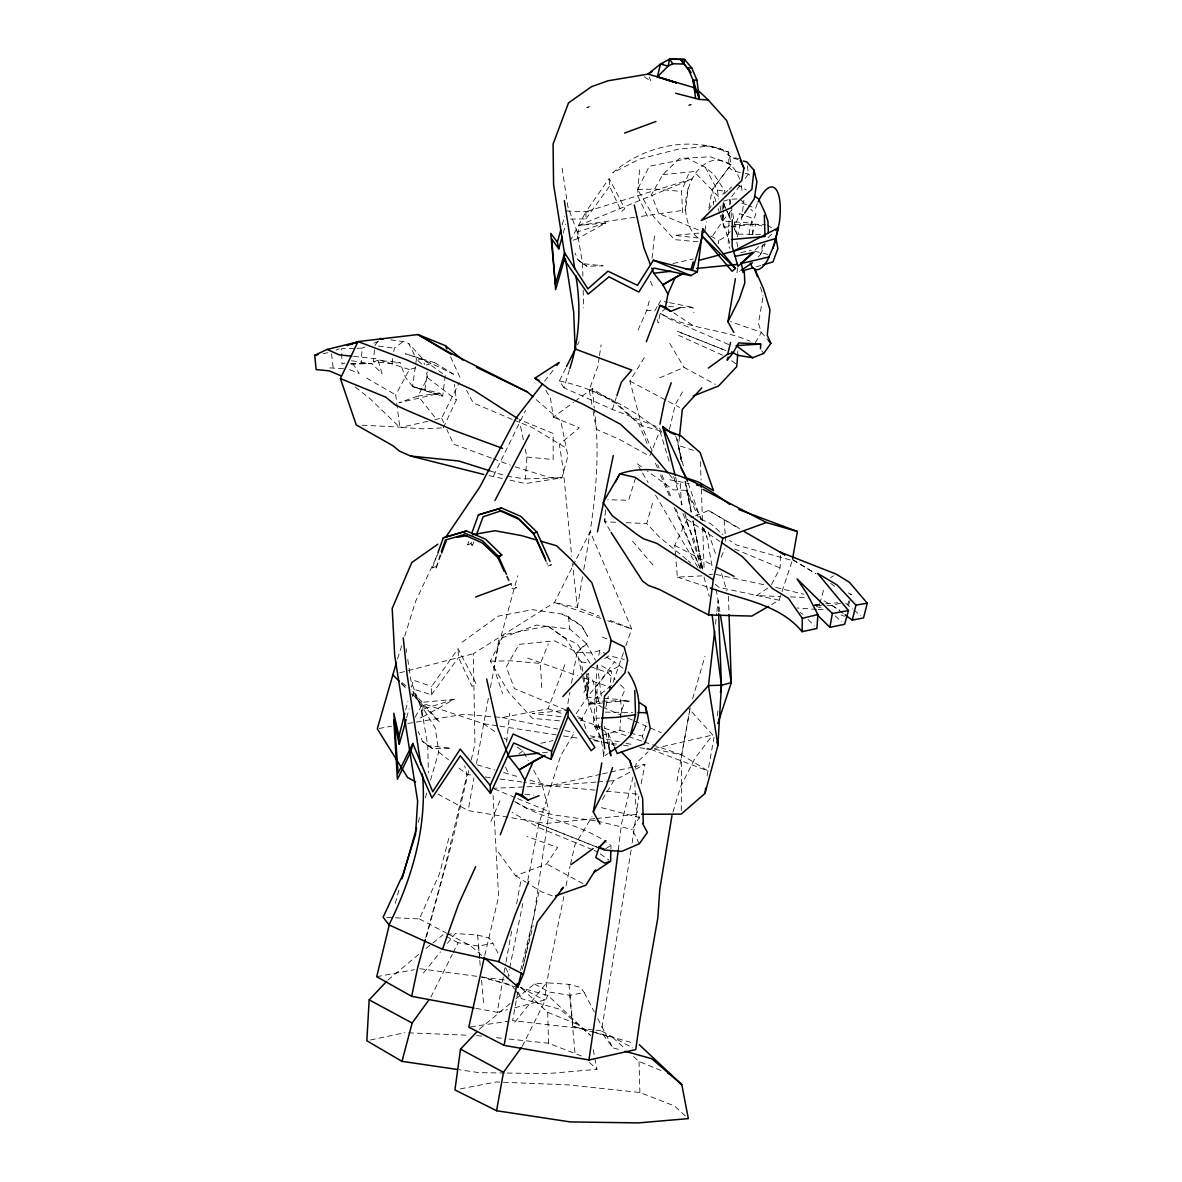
<?xml version="1.0" encoding="UTF-8"?>
<svg xmlns="http://www.w3.org/2000/svg" width="1182" height="1182" viewBox="0 0 1182 1182"><rect width="100%" height="100%" fill="white"/><g stroke="black" fill="none" stroke-linecap="round" stroke-linejoin="round"><path stroke-width="0.75" stroke-dasharray="5 3.75" d="M681.246 810.527L681.674 754.855L689.549 711.328M715.982 201.679L712.229 189.726L728.851 167.342L728.718 152.153C690.451 135.649 643.909 145.578 612.778 172.749L639.92 158.935L677.537 149.316L709.274 146.036L728.718 152.153L731.2 164.697L712.229 189.726L708.698 209.347M771.432 584.662L780.15 567.936L780.445 552.216M412.533 696.508L414.498 689.431L431.445 694.794L431.652 686.491L458.055 648.563L475.858 683.226L472.076 686.447L458.483 657.547L458.055 648.563M570.551 219.069L585.829 218.936L586.006 211.667L609.188 178.364L624.82 208.786L621.496 211.622L609.557 186.239L609.188 178.364M610.887 848.942L610.976 845.411L607.962 843.298M599.732 728.673L596.142 718.272L597.235 685.235L614.374 661.861L624.066 669.012M731.141 217.813L731.377 210.559M729.397 212.139L728.127 245.265L729.915 248.471M729.678 204.781L729.885 199.256L740.804 184.407M350.773 363.893L361.323 363.583L362.017 348.129L365.031 346.932M605.465 509.9L604.889 521.823L610.237 530.94M602.066 735.263L619.885 730.446L620.461 719.764M620.565 717.991L620.86 712.643L625.056 700.763L631.587 701.222M597.058 665.023L593.527 724.773L601.313 738.75M588.68 673.297C580.879 702.743 602.761 727.89 603.485 756.687L607.903 753.688M722.911 215.065L722.512 221.004L729.841 243.329M723.369 207.988L723.709 202.683M506.856 476.213L525.34 478.917L526.891 457.035L525.044 448.096M576.107 713.706L587.321 697.232L589.168 673.814M639.506 169.868L637.482 195.311L648.297 217.976M712.835 235.558L722.69 221.093L723.532 210.322M723.665 208.593L724.226 201.62M445.259 375.58L442.689 396.265L412.562 386.558L405.396 377.058L399.989 362.519L391.951 363.524L373.394 361.795L374.679 347.419M737.568 354.039L737.849 351.01M713.514 204.575L713.854 201.132L708.476 210.307M583.731 676.429L587.321 697.232L588.858 682.428L587.321 673.666M721.641 215.021L722.69 221.093L723.354 214.548M407.79 659.482L411.011 680.95L421.634 709.614L421.974 717.341L454.169 699.345L423.54 702.182L421.974 717.341L416.847 719.055M679.502 436.453L678.557 445.496L681.718 461.674M506.62 742.148L509.752 713.204M652.065 258.237L654.577 235.115M715.465 624.199L716.691 613.369M716.898 611.567L718.124 600.737L715.893 588.001M739.563 179.117A41.4 27.969 -80.8 0 0 692.061 178.97L688.087 188.692L685.575 209.953A41.4 27.969 -80.8 0 0 699.286 238.808M707.072 775.983L714.046 737.243M609.321 691.115L611.729 671.642L598.624 664.062M737.258 236.888L741.794 217.266L743.892 200.319M618.245 850.242L621.673 823.041L632.991 777.047M603.485 756.687L604.179 751.368M737.583 267.841L736.874 273.293L739.696 271.372M717.267 715.775L718.006 710.382M412.562 386.558L439.748 393.266L442.689 396.265L412.562 386.558L416.433 358.973L408.78 343.593L403.195 341.554L390.769 339.899M631.144 850.035L601.431 1030.881L632.606 1047.917M632.178 842.84L638.841 796.077M533.584 770.103L542.346 785.853L549.157 811.591L534.057 915.622L520.42 970.924M599.23 357.378L597.9 366.287L589.242 389.824L591.842 404.2M599.496 355.605L601.077 344.922M424.796 389.942L427.559 371.99M514.687 1007.788L544.326 1000.075L548.921 970.067L563.829 896.621M391.951 363.524L392.764 358.382M393.828 351.527L394.374 348.084L403.195 341.554M475.858 1008.32L497.238 1012.324L503.695 974.692M582.549 576.831L577.377 607.518L599.451 616.221M583.76 569.606C593.201 516.962 601.446 463.3 594.428 409.829M762.804 297.805L758.416 323.572L761.459 332.423L768.536 340.652M508.009 817.19L468.19 810.586L473.923 777.992M476.464 763.498L488.668 696.523M676.961 781.287L690.214 707.619M507.758 978.622L509.383 969.639M509.693 967.836L522.843 903.521M560.903 716.676L532.358 713.514L566.666 710.279L569.901 692.179M571.527 683.122L577.038 652.361L586.139 643.303L595.536 660.295M704.856 230.756L706.467 221.832M504.02 972.875L505.674 963.803M506.014 961.985L511.643 931.135M516.623 903.905L520.937 880.309M517.775 992.2L512.604 1020.598L594.191 1030.039M490.412 687.466L498.42 645.86L517.746 575.737M548.197 565.956L551.551 564.73L548.197 565.956L546.734 562.706M641.161 783.71L644.944 764.34L634.32 766.734M566.015 885.791L570.123 866.022M598.786 655.286L599.762 650.514L606.041 653.986M688.087 188.692L685.87 199.256L685.575 209.953L636.743 217.045M523.39 965.369L539.273 890.209M527.793 880.354L538.77 824.164L560.741 755.564L574.88 731.835M570.522 864.264L574.94 844.894L592.005 816.688M605.834 706.969L608.287 696.405M468.752 770.664L452.588 840.254L425.904 938.863M471.234 759.967L474.957 743.906L473.332 653.705L554.491 602.495L575.22 561.332M484.768 955.455L498.627 896.636L493.116 795.649M669.455 429.258L675.336 404.584L682.531 391.892M635.162 768.197L636.463 762.892L648.12 751.841M522.252 969.329L533.2 925.447M758.164 256.952L760.469 254.632L762.951 244.733M405.677 709.909L407.908 701.162M411.469 687.156L413.257 680.138L431.652 686.491M448.82 838.274L439.482 873.705L419.388 918.902L386.736 917.395M638.044 330.103L646.731 310.334L649.819 298.928M425.786 937.695L444.787 867.588L467.053 774.461L464.659 765.892M406.638 717.725L409.09 708.875M812.832 605.258L819.17 605.908L824.415 586.966M562.204 224.816L564.627 216.143M395.246 903.403L399.664 887.579M563.208 233.09L565.676 224.344M847.73 604.475L848.676 601.106M848.617 605.214L850.597 598.255M686.698 559.618L658.995 536.717L646.702 523.552L652.952 501.892M418.147 822.495L419.699 817.22M425.357 797.835L426.909 792.546M430.499 780.209L438.744 752.033L435.301 728.112L412.799 691.721L439.689 722.217L411.705 693.937M692.593 698.798L704.96 656.32M673.001 812.182L680.581 786.769L695.06 758.135L712.702 735.012L688.545 708.24M661.846 432.449L659.231 427.574L612.35 409.46L563.991 387.814L569.813 368.503M635.547 477.883L628.647 500.252L607.711 499.735M397.551 658.921L401.954 644.929M404.687 636.182L415.665 601.224L438.167 553.457M612.35 409.46L616.295 397.507M771.551 604.608L779.13 600.205L781.42 593.305M781.982 591.576L792.265 560.534L736.534 544.976L729.575 540.47M643.274 739.178L642.417 736.105L647.012 722.365M623.446 652.612L612.202 684.762L590.926 701.96L580.85 720.828M625.81 645.845L631.735 628.927L590.158 531.693L576.048 559.677M752.121 234.627L755.8 224.196L765.641 224.875M441.034 554.713L436.099 568.069L432.464 567.833L437.281 554.506M436.099 568.069L440.132 554.86M473.864 541.799L472.637 545.138L467.584 544.858L468.796 541.533M467.584 544.858L470.938 543.631L472.15 540.277M757.293 203.629L755.549 208.342L748.679 205.683M494.83 716.913L502.158 717.533L548.108 708.757L565.439 663.058M682.694 212.671L681.497 191.425L688.426 174.301M541.77 687.643L540.41 663.442L548.315 643.939M721.212 557.195L724.684 548.773M490.929 821.401L500.828 798.884M752.934 234.982L751.9 223.132L755.874 214.119L750.733 209.244M621.791 713.056L620.609 699.552L625.13 689.298L616.354 680.965M760.469 254.632L765.197 244.068M443.28 427.854L456.341 399.9L454.449 384.357M675.616 555.998L674.745 545.434L687.052 519.312L693.686 516.608M493.588 475.799L525.591 410.346M583.849 692.578L588.858 682.428M434.666 419.699L441.595 418.118L459.266 382.54M563.991 387.814L559.426 380.914L565.72 368.223M430.839 997.165L452.351 954.332M453.179 952.677L458.143 942.793L478.459 946.043L492.924 943.325L497.977 953.076M522.178 1046.439L549.482 992.067L569.783 995.303L584.233 992.555L594.324 1012.058M698.06 241.822L674.434 239.606L653.705 216.779L637.541 189.445L649.287 166.278L688.042 158.536L705.255 167.268L714.046 174.537L725.039 191.189L721.862 195.784M577.496 344.73L579.062 341.657M559.544 720.872L532.373 718.331L508.762 692.312L490.338 661.196L503.724 634.793L547.857 625.987L565.306 638.191L581.204 661.905L583.406 674.612M426.466 372.803L427.648 377.782L418.059 395.985L399.043 402.767L439.748 393.266L418.059 395.985L436.69 419.536M441.566 427.928L422.698 428.8L399.826 427.396L395.704 394.906L409.4 369.538L416.123 367.705M415.118 717.193L423.54 702.182M570.019 241.246L586.006 211.667L692.061 178.97L578.885 225.437L577.51 238.749L573.004 240.242M731.2 164.697L710.456 156.778L679.428 158.521L662.792 174.641L651.474 194.616L658.699 213.499L704.546 232.529L674.434 235.381L698.178 238.01M657.251 306.581L654.784 310.881L646.731 310.334M658.078 305.133L660.561 300.834L667.697 302.282M755.224 342.913L761.459 332.423L730.52 321.607M639.314 843.815L632.222 829.454L639.329 817.516L635.857 807.424L634.837 782.706M602.436 799.446L613.827 780.652L634.054 770.043M652.198 451.125L641.737 425.623L629.873 381.047L644.574 357.082M498.361 852.119L515.574 875.818L546.631 863.953L557.608 847.464L526.95 836.457M741.794 217.266L743.714 214.444M585.829 218.936L609.557 186.239M431.445 694.794L458.483 657.547M745.162 178.452L748.442 174.005L747.275 165.377M374.842 345.617L378.018 341.332M544.562 381.269L554.654 368.252M423.437 972.963L440.517 951.85M447.343 943.399L455.306 933.544L477.602 935.036L489.126 938.05L492.924 943.325M514.776 1022.238L546.645 982.818L568.97 984.34L580.465 987.325L584.233 992.555M731.584 210.13L722.512 221.004L751.9 223.132M387.947 980.026L420.29 953.076M479.286 1029.3L510.196 1003.503M761.504 246.949L764.784 243.655M755.165 249.993L760.336 245.043M768.093 237.626L771.979 233.903M724.285 193.833L727.949 190.376M729.176 189.238L731.628 186.933M666.16 307.881L660.162 313.23L658.226 323.041L657.251 319.568M587.085 643.614L577.038 652.361L582.327 675.646M425.993 948.481L443.147 934.696M515.913 998.908L534.486 983.971L546.645 982.818M545.862 390.385L550.428 398.171L553.427 417.172L573.58 402.338M575.028 401.274L592.3 388.568L616.206 403.786L638.886 424.19L648.253 446.235M462.147 642.181L498.08 616.177L532.432 609.69L562.263 614.093L568.542 616.841L581.721 625.972L587.484 636.271L581.721 625.972L562.263 614.093M518.928 753.717L523.331 750.673M767.812 588.075L756.51 595.595L779.824 596.496M669.219 474.351L677.316 484.014L680.256 482.153L681.32 505.01M604.667 658.537L609.173 655.729L624.318 659.438M605.627 848.72L610.976 845.411M830.562 577.555L833.399 575.856M618.526 666.352L607.563 672.632L587.144 697.129L620.609 699.552M634.941 217.296L578.885 225.437L605.775 222.94L577.51 238.749L577.215 231.953L567.892 206.791L561.775 165.968M635.606 769.231L644.944 764.34M378.609 341.17L371.059 344.523M659.689 377.885L684.023 367.366L715.346 384.386M336.087 350.123L339.219 348.838M695.356 515.928L708.639 510.506L740.553 529.048M344.937 362.977L341.982 364.145L341.598 348.72L355.206 348.321M432.464 567.833L435.892 566.592M819.17 605.908L824.017 604.298M605.775 222.94L577.215 231.953L582.608 263.616L582.874 276.027M373.394 361.795L377.974 360.347L399.989 362.519M454.169 699.345L421.634 709.614L427.766 745.665L428.372 772.718M720.266 215.331L724.019 227.284L729.235 225.659M582.741 677.434L588.843 704.295L598.757 701.192L601.357 707.427M599.762 650.514L591.458 652.981L577.038 652.361L554.668 640.851L519.105 644.338L506.221 667.076L514.451 688.589L566.666 710.279M737.007 198.945L729.885 199.256L722.793 201.354L724.876 206.274M756.066 266.91L761.134 265.418M426.2 364.972L434.607 362.682L453.194 373.985L453.607 377.442M589.596 738.617L600.279 735.736M826.972 605.317L832.202 605.376L842.574 602.643M497.238 1012.324L507.699 1009.591M399.634 672.839L473.332 653.705M654.252 748.575L712.702 735.012M427.721 421.28L401.717 427.219L359.889 425.092M672.942 263.542L693.228 258.991M540.854 743.301L552.762 740.626M740.833 252.593L751.264 250.259M600.678 774.284L549.32 785.823L492.717 788.305M602.451 773.885L632.547 767.118M370.321 1040.027L404.909 1032.684M323.055 353.684L329.719 352.399M460.33 1088.888L496.248 1081.958L567.981 1084.869L639.89 1092.493L674.464 1105.938L685.796 1116.31M376.718 976.672L414.394 969.698M379.082 728.481L391.508 726.236M407.687 723.487L463.713 714.268L492.997 716.75M701.99 575.856L677.36 577.112L675.764 557.756M708.993 574.807L712.495 574.289M470.613 1026.862L508.94 1021.145M329.704 367.898L346.533 368.873M542.508 752.786L547.827 752.18M594.753 818.624L545.995 823.499L509.811 817.486M596.555 818.446L638.088 814.295M662.792 174.641L694.011 171.597L719.277 197.483M724.019 227.284L729.324 226.767M731.082 226.604L755.8 224.196L762.36 226.058M588.843 704.295L625.056 700.763L631.882 702.714M446.619 934.371L455.306 933.544M814.841 604.77L823.839 603.928M593.216 1049.675L596.984 1069.355L547.163 1073.625L506.62 1073.049M825.642 603.766L837.521 602.761M595.905 782.085L549.32 785.823L523.729 782.277M597.693 781.937L606.662 781.228M608.449 781.08L613.827 780.652M596.142 718.272L599.732 718.109M525.34 478.917L561.908 477.809L567.936 456.03L560.8 421.073L534.367 398.024M356.905 348.276L362.017 348.129M582.608 263.616L586.922 266.201L602.983 265.832L582.608 263.616L577.939 259.818L575.058 253.066M427.766 745.665L432.701 748.62L450.992 748.206L427.766 745.665L422.462 741.35L418.295 731.584M680.315 307.586L692.696 307.35L693.908 312.787M637.541 189.445L655.67 189.12L681.497 191.425M490.338 661.196L510.993 660.812L540.41 663.442M734.495 224.536L755.8 224.196M350.788 364.012L371.931 363.687L382.052 373.571L377.974 360.347M602.259 701.133L625.056 700.763M361.323 363.583L371.931 363.687L350.862 360.658L359.254 373.512L348.202 369.035M814.738 605.14L819.983 605.214M760.573 234.479L736.711 234.139L734.628 229.219M605.125 712.125L632.577 712.51M504.773 1073.02L478.976 1072.65L459.281 1069.754M566.075 210.943L590.882 211.962M702.463 520.819L686.624 490.353L673.356 489.836L647.204 470.953M790.595 596.91L806.73 597.531M615.586 522.252L604.889 521.823L604.238 514.835M408.588 1032.832L469.284 1035.299M626.268 522.68L646.702 523.552M816.57 609.38L797.008 607.991M818.254 609.454L828.346 609.897M526.891 457.035L553.161 459.532L553.161 433.439L519.149 419.507L523.582 440.945M595.122 790.137L549.32 785.823L528.236 779.677M606.115 791.172L639.107 794.274M668.524 306.301L675.262 307.01M353.654 356.373L375.285 358.634L409.4 369.538M524.897 794.215L533.747 795.146M476.642 1035.595L482.034 1036.156M496.425 1037.693L501.818 1038.254M508.999 1039.022L548.551 1043.218L583.125 1056.678M578.752 718.641L582.312 719.04L587.173 732.101M595.994 1030.246L601.431 1030.881M586.139 643.303L569.783 629.016L536.377 625.056L498.893 639.093L493.973 667.993L502.601 693.686M378.388 346.075L394.374 348.084M419.773 968.708L480.04 976.76M481.872 976.997L507.447 980.41M470.702 774.964L467.053 774.461L457.138 766.601M485.329 776.973L490.811 777.741M499.956 778.997L521.897 782.026M595.433 820.855L554.166 814.974L526.891 808.296L513.091 800.554M705.255 167.268L717.311 190.08L725.039 191.189M581.204 661.905L590.01 663.176L577.481 644.22L562.469 636.596L547.857 625.987M739.474 158.58L731.348 157.369L720.311 148.238L701.458 145.327M411.942 693.878L420.955 702.862L483.453 723.665L498.006 725.896M499.823 726.176L556.175 734.849M563.445 735.972L579.801 738.484M594.354 740.715L621.614 744.911M623.431 745.192L628.883 746.034M639.802 747.718L647.071 748.841M745.162 173.444L748.442 174.005L750.865 176.236M669.633 479.774L689.313 483.615M669.485 302.651L692.696 307.35M502.158 717.533L557.801 729.102M564.981 730.594L573.964 732.456M590.113 735.81L604.475 738.809M606.277 739.178L618.836 741.794M626.017 743.286L633.197 744.778M654.739 749.255L681.674 754.855L707.693 770.753L652.434 750.038M779.13 600.205L719.099 587.395L714.829 583.967M489.067 475.637L502.985 478.651M509.93 480.143L525.576 483.541L561.908 477.809L548.921 477.336L511.983 465.767M715.997 574.408L765.345 585.046M728.6 344.494L669.573 319.007L660.162 313.23C687.702 329.113 721.212 328.699 750.201 341.243M597.22 821.106L632.222 829.454M775.85 587.454L803.657 594.221M754.559 251.086L769.393 254.81M619.885 730.446L628.543 732.633M630.287 733.062L642.417 736.105M740.257 172.602L732.589 170.607L728.851 167.342M601.416 807.646L639.329 817.516L640.94 820.5M592.995 739.518L601.49 741.749M603.189 742.207L615.083 745.34M568.97 984.34L572.989 1026.375L590.601 1031.073M592.359 1031.546L634.128 1043.278M515.574 990.501L521.543 998.642L560.357 1009.413L590.468 1035.358L547.975 995.495L520.257 987.561M816.363 606.543L823.204 608.449M602.938 1034.353L612.823 1047.799L621.658 1050.281M572.989 1026.375L593.999 1032.418M595.758 1032.92L613.266 1037.959L625.47 1049.128M518.425 987.664L481.591 977.012L511.584 985.079L514.584 989.142M477.277 764.857L494.844 769.97M503.635 772.526L519.445 777.121M559.426 380.914C596.836 388.878 630.021 407.495 659.896 430.824L669.44 462.487M434.607 362.682L405.352 353.802L423.304 359.55L453.194 373.985M489.732 470.791L505.142 475.666M693.479 450.357L678.557 445.496L676.473 435.198M677.36 577.112L708.624 587.41M738.026 159.644L731.348 157.369L729.028 155.241M600.84 618.349L554.491 602.495L577.377 607.518L572.516 563.592M607.696 620.713L631.735 628.927L607.947 619.56M548.108 708.757L563.519 714.076M580.643 719.986L602.894 727.669M604.608 728.26L626.874 735.943M628.588 736.534L642.284 741.262M643.998 741.853L650.854 744.217M652.567 744.808L681.674 754.855M590.823 666.781L607.563 672.632L615.098 679.783M527.615 658.138L577.348 675.69M584.218 678.113L611.655 687.806M491.49 458.099L453.563 444.151L446.826 429.509M493.19 458.734L510.269 465.132M552.319 895.882L541.592 891.775L527.822 883.338M602.303 637.083L608.242 639.359M741.823 203.009L746.965 205.018M725.955 350.611L677.256 331.226L725.822 350.581M600.619 848.558L535.579 822.687L597.56 847.376M512.234 419.403L473.169 402.899L466.609 390.326M513.904 420.083L532.255 427.515L565.07 447.357M553.427 417.172L579.343 427.721L559.352 444.358L563.193 469.269L571.704 556.264M521.927 988.684L547.68 1012.28L579.727 1025.282M633.596 1056.575L639.019 1061.539L660.945 1070.449M841.052 614.906L844.406 616.295M494.372 788.985L515.958 797.894M517.613 798.574L549.157 811.591M734.524 548.936L780.15 567.936M590.926 701.96L600.958 706.348M602.628 707.087L621.038 715.125M627.731 718.05L632.754 720.237M634.424 720.976L661.196 732.677M722.557 355.176L678.616 335.363M592.404 849.636L538.475 827.43L512.013 812.374M594.058 850.39L597.368 851.867M589.242 389.824L614.95 402.013L641.737 425.623L659.896 430.824L649.672 456.163L619.191 439.261L596.378 429.332L593.142 411.38M701.029 519.179L710.973 523.922L722.941 534.56M582.918 883.634L546.631 863.953M629.873 381.047L679.532 407.435M674.745 545.434L713.234 565.484M419.388 918.902L446.589 933.174M448.2 934.016L470.599 945.763L481.724 955.44M520.272 987.251L544.326 1000.075M446.146 936.321L458.143 942.793M534.486 983.971L549.482 992.067M437.931 794.053L468.19 810.586M710.648 235.957L718.287 240.242L718.626 243.655M599.363 728.038L593.527 724.773L599.688 731.037M600.825 728.866L608.109 732.958L613.754 745.635M577.614 716.41L582.312 719.04M562.469 636.596L565.306 638.191M708.639 510.506L739.755 529.048M366.627 378.107L395.704 394.906M848.425 592.936L851.572 594.768L848.499 592.995M736.888 184.407L746.433 190.036M824.031 600.825L839.841 610.178M606.455 657.148L614.374 661.861M516.15 802.386C544.104 820.16 579.239 822.997 606.455 842.234M792.679 559.647L815.624 573.58M792.856 559.78L816.127 573.964M515.574 875.818L526.285 882.393M673.71 312.846L693.332 325.759M767.281 224.994L772.511 228.451M687.052 519.312L719.986 541.533M644.323 76.771L651.075 81.41L649.213 77.022M800.258 612.468L803.021 614.389M483.453 723.665L496.662 732.84M503.99 737.952L506.93 739.991M517.199 747.127L523.065 751.205L528.324 760.661M577.939 259.818L586.922 266.201M422.462 741.35L432.701 748.62M731.702 360.805L737.494 364.942M600.308 853.951L609.099 860.23M641.398 466.757L637.039 463.61L641.649 471.485M832.202 605.376L843.667 613.798M830.695 583.391L836.516 587.809M442.644 373.615L423.304 359.55L408.78 343.593M427.648 377.782L456.341 399.9M438.744 752.033L448.643 759.878M355.25 387.016L370.542 399.191L399.826 427.396M845.677 603.322L852.547 608.937M853.921 610.06L860.792 615.674M402.028 682.62L406.076 686.033M688.087 560.77L690.731 563.09M835.113 615.896L841.88 621.895M470.938 543.631L472.637 545.138M589.419 1062.441L596.984 1069.355M740.449 199.492L745.591 204.368M421.501 363.953L416.433 358.973L423.304 359.55L424.486 364.529M401.629 683.624L406.785 688.751M401.525 683.654L406.608 688.796M808.074 619.516L814.383 625.928M632.606 541.267L654.148 566.37M761.651 350.759L763.794 353.359M669.677 343.327L684.023 367.366M642.58 473.051L648.12 482.507M655.508 495.095L697.986 567.537M708.299 532.033L716.307 556.161M597.693 1018.559L612.823 1047.799M505.556 967.718L509.767 975.859M518.189 992.126L521.543 998.642M450.549 356.861L460.877 379.304M441.595 418.118L443.841 422.993M506.472 576.388L510.284 584.765M507.226 575.915L511.614 585.666M684.954 481.37L686.624 490.353L698.237 517.066M702.596 527.083L706.954 537.101L712.702 569.827M723.502 203.009L726.339 209.642M727.048 211.297L729.885 217.931M725.585 207.914L730.446 219.379M682.96 513.579L694.115 539.893L702.138 569.931M655.463 463.211L657.62 468.294M660.502 475.075L669.869 497.134M674.183 507.314L700.128 568.394M732.722 224.565L736.711 234.139L731.259 206.229M650.425 281.183L653.749 289.221M505.556 766.985L508.807 774.831M657.768 464.718L659.157 468.116M661.95 474.913L671.701 498.701M675.882 508.895L700.261 568.365M688.131 483.083L700.882 519.681M703.925 528.398L706.954 537.101M718.124 208.505L719.735 213.632M721.596 573.595L726.871 591.03M673.681 476.553L682.177 504.699M684.821 513.49L701.266 568.01M760.558 287.3L763.099 296.091M592.625 679.857L598.757 701.192M675.749 435.907L683.373 465.915M704.029 577.008L709.23 596.437M675.543 477.04L677.316 484.014M608.582 745.473L604.475 726.295M736.785 242.147L737.863 247.215M686.624 490.353L690.982 511.954M692.8 520.952L702.625 569.561M681.497 461.645L678.305 445.451L681.305 461.615M685.368 481.429L691.381 512.013L685.915 483.261M693.14 521.011L702.684 569.576L693.258 521.026M729.885 199.256L730.919 204.486M723.103 202.816L724.019 208.091M717.311 190.08L718.863 198.99M720.089 206.111L721.33 213.248M719.882 611.655L718.124 600.737L718.567 611.759M406.194 648.755L406.726 652.331M597.398 665.023L601.712 699.419M608.109 732.958L609.572 745.281M331.581 353.787L333.102 367.499M568.542 616.841L569.783 629.016M592.3 388.568L594.25 408.056M477.602 935.036L479.862 958.765M569.783 995.303L575.161 1054.817M478.459 946.043L479.597 958.661M479.759 960.464L480.247 965.871M481.547 980.292L483.822 1005.542M724.108 520.139L725.231 534.574M725.379 536.377L725.807 541.799M700.424 461.645L701.044 479.922M701.369 489.053L702.433 520.11M702.684 527.423L704.132 569.428M722.158 204.767L722.394 211.977M722.453 213.765L722.69 221.093M728.467 596.245L728.999 612.793M586.567 673.784L587.321 697.232M639.019 1061.539L639.89 1092.493M547.68 1012.28L548.551 1043.218M583.199 290.211L583.583 307.941M749.137 234.332A42.109 13.948 -78.6 0 1 751.013 223.531L752.402 218.301L739.607 213.573A41.4 27.969 -80.8 0 1 733.978 226.22M741.262 185.471A41.4 27.969 -80.8 0 1 742.133 192.311M730.195 231.509A41.4 27.969 -80.8 0 1 716.395 241.291M688.456 105.168L691.278 104.755L688.456 105.168M589.729 106.395L586.73 107.473L589.921 107.695L589.729 106.395M516.49 587.69L513.077 588.917L511.806 588.119L516.49 587.69"/><path stroke-width="1.5" d="M732.264 219.911L732.131 246.358L738.026 266.378L752.579 252.46M845.1 614.847L852.266 620.122L863.54 617.92L867.263 603.189L855.931 605.154L837.137 585.001L817.619 573.388L848.469 610.547L844.598 624.288L829.882 627.332L832.364 613.473L797.023 578.84L806.951 593.674L817.9 614.522L816.91 628.484L802.076 631.676L802.327 618.334L788.35 598.24L772.526 588.592L742.429 556.692L721.478 542.553M593.763 872.508L610.577 861.279L610.843 850.7M737.76 354.497L736.696 366.686L718.553 385.997L693.302 396.014M760.499 348.705L760.691 344.021L738.587 342.928L732.973 353.063L727.078 360.185L728.097 357.112M567.951 716.602L568.365 708.077L594.945 747.467L591.177 750.688L567.951 716.602L551.093 759.332L513.668 742.931L490.471 793.432L460.315 755.771L432.006 797.998L411.085 751.191L412.858 743.463L432.745 791.763L460.226 749.063L490.235 785.395L490.471 793.432M735.426 268.447L702.389 236.311L732.116 271.284L735.426 268.447L702.743 228.835L702.389 236.311L692.371 270.486M386.691 981.341L369.168 999.854L366.848 1040.766L401.969 1061.347L457.493 1069.488M562.233 236.592L558.776 248.841L551.743 239L555.629 289.693L564.228 259.656L564.701 252.874L587.897 288.807L607.947 271.166L637.482 285.364L653.41 260.232L697.41 271.757L702.743 228.835M551.093 759.332L551.639 751.22L568.365 708.077M679.502 436.453L682.324 409.341L701.753 387.918M743.301 161.018L746.817 161.919L753.939 170.119L751.87 189.415L730.772 207.929L701.207 220.458L741.749 180.521L743.921 168.228L726.649 120.549L708.254 99.982L698.178 90.467M714.637 631.41L708.476 685.56L717.917 745.31L705.019 793.403L681.216 814.117L641.678 814.28M705.019 793.403L705.639 788.172M618.245 850.242L608.848 924.546L588.961 1059.973L504.123 1045.39L468.796 1027.128L484.339 957.243M768.507 606.381L751.811 616.073L708.594 614.98L713.307 579.771L722.823 538.357L766.424 522.518L797.392 531.486L792.575 558.717M476.774 1031.93L460.507 1049.114L454.952 1089.937L496.558 1110.725L570.315 1121.925L638.502 1122.9L688.323 1118.615L681.807 1084.633L639.314 1044.755M720.459 692.43L721.448 685.235L718.626 613.591M671.982 815.565L659.763 889.425L657.872 917.631L640.142 1018.5L635.724 1049.616L588.961 1059.973M600.013 824.031L593.29 811.886L601.815 762.878M733.815 332.408L727.92 321.755L735.396 278.716M504.123 1045.39L509.856 1013.728L517.332 983.409M496.558 1110.725L503.488 1072.31L521.144 1047.873M539.066 795.708L528.029 800.051L522.163 795.131L524.926 780.342L533.304 761.385L543.853 755.786M680.315 307.542L670.622 311.354L665.481 307.039L667.904 294.052L675.247 277.415L681.6 274.047M659.925 424.19L664.402 402.161L671.243 382.761M540.795 541.179L556.545 545.744L570.891 559.293L591.842 582.726L611.212 640.496L609.055 651.016L591.015 666.323L562.854 696.508M708.254 99.982L699.345 99.391L696.966 80.199L691.81 68.024L684.6 59.469L669.603 59.1L668.155 66.133L657.369 76.815L647.958 74.111L608.036 80.775L591.458 86.714L568.542 102.849L553.087 144.041L553.575 184.54L564.774 255.076M597.457 531.826L613.266 455.587M474.071 1007.98L411.676 996.323L417.704 967.497L425.298 939.454M772.969 248.309L778.45 227.727L733.549 251.205L723.029 253.982M852.266 620.122L855.931 605.154M657.133 76.667L676.414 82.799L657.369 76.815L660.516 64.035L669.603 59.1L684.6 59.469L683.787 64.02L690.997 72.56L680.537 59.351L683.787 64.02L672.765 63.769L668.155 66.133L660.516 64.035L647.958 74.111L652.464 71.393M708.417 368.06L727.713 354.009L730.565 342.485M484.502 957.848L517.879 986.867L521.38 972.83M609.38 752.683L621.171 744.69L630.375 735.44L635.547 714.77L634.734 690.569M406.15 719.483L399.265 744.232L398.984 736.179L404.791 713.411M401.969 1061.347L412.149 1023.036L428.77 1000.046M517.879 986.867L523.39 974.234L537.367 922.078L563.489 887.254L561.081 889.558M558.776 248.841L557.372 242.147L560.756 230.017M389.38 924.487L376.718 976.672L411.676 996.323M402.102 878.802L416.611 827.784M396.458 662.408L377.309 728.806L407.657 777.52L415.621 781.878M564.701 252.874L555.377 284.345L550.768 233.371L557.372 242.147M693.228 261.857L691.13 268.979L686.018 269.555M569.813 368.503C579.594 338.687 581.234 306.522 575.797 275.687M599.052 847.553L605.686 840.712L599.052 847.553L595.787 857.526L604.623 863.111L610.577 861.279M616.856 395.807L621.377 382.155L631.794 370.099L575.132 349L573.698 312.344L565.38 258.651M717.843 723.443L731.289 682.635L729.058 614.625M612.527 767.679L606.159 786.326L593.29 811.886M523.39 974.234L498.671 961.66L515.234 914.572L528.738 881.388M437.857 544.193L411.75 562.558L392.188 608.42L394.714 655.611L417.645 801.174L415.547 834.3L402.988 874.444L383.116 917.232L389.011 924.9L442.482 949.264L458.498 904.393L475.622 866.716M437.887 552.836L443.294 537.84L466.462 530.94L485.654 539.258L501.759 554.949L498.08 557.963L504.182 571.364M441.344 551.521L445.57 539.79M471.795 533.2L478.429 514.879L501.523 507.979L520.701 516.298L536.82 531.974L550.073 561.45M441.654 553.043L446.574 539.686L463.846 534.692L482.433 543.026L498.08 557.963M476.331 535.121L483.113 516.77L500.518 511.023L519.09 519.341L534.604 535.047M646.318 341.775L660.088 305.414L665.481 307.039M500.341 834.699L516.032 793.285L522.163 795.131M389.011 924.9C411.646 879.216 426.613 828.922 422.757 777.49L422.21 773.9M490.235 785.395L513.136 734.022L551.639 751.22M630.375 735.44C643.303 715.775 640.836 691.189 628.233 672.07M483.852 474.499L410.612 456.03L399.427 451.11L393.118 445.821L356.24 424.914L340.401 378.609L358.013 341.568L418 334.55L445.378 345.646L462.916 360.082M411.085 751.191L397.403 779.337L393.813 719.971L399.265 744.232M566.503 366.627L575.93 347.818M412.858 743.463L398.112 773.087L393.798 713.234L398.984 736.179M727.92 321.755L739.223 299.297L744.808 282.941L744.261 270.382L752.698 267.9M494.948 500.488L529.27 434.961M615.512 481.901L619.841 473.834C659.113 460.478 698.798 481.266 729.708 504.404M595.477 869.922L585.962 885.17L555.54 895.882M744.675 213.026L754.234 198.886L756.938 181.851L753.939 170.119M445.924 536.997L479.862 486.925L516.519 417.438L542.316 384.165M754.559 268.506L763.424 288.585L769.984 309.906L767.236 335.127L770.886 343.386L763.794 353.359L752.624 357.747L737.553 355.25L731.628 351.837M556.885 365.356L559.13 362.46L534.885 378.21L548.876 388.981L582.504 403.904L620.373 424.19L650.721 452.278L668.066 472.977M775.865 230.195L778.45 227.727M571.083 864.633L593.054 848.646M741.099 270.412L752.402 262.744M675.247 277.415L662.88 284.788L653.705 273.219L651.755 268.137M533.304 761.385L519.208 769.792L508.762 756.613L497.622 727.669L486.629 679M564.228 259.656L588.134 294.155L608.996 276.824L638.841 292.043L653.868 268.048L690.864 275.613L697.41 271.757M681.704 274.254L662.88 284.788L667.904 294.052M544.946 755.387L519.208 769.792L524.926 780.342M478.429 514.879L501.523 507.979M443.294 537.84L466.462 530.94M341.362 375.95L329.29 370.882L316.141 369.538L314.737 355.294L327.133 349.429L357.777 341.894L347.05 345.587M498.553 509.531L517.598 517.79L533.57 533.437L536.82 531.974M463.433 532.491L482.478 540.765L498.449 556.397L501.759 554.949M624.584 133.078L655.936 121.495M475.592 596.999L511.304 583.805M350.404 344.361L357.777 341.894M733.549 251.205L776.116 238.365M762.818 264.931L772.939 261.946L777.889 248.53L775.909 238.143M698.488 260.468L719.528 254.913M802.327 618.334L817.9 614.522M769.246 256.908L740.937 263.586L754.027 252.342L735.071 256.376M314.737 355.294L318.061 354.659M832.364 613.473L848.469 610.547M727.713 354.009L732.973 353.063M456.74 537.411L467.171 535.594M472.401 534.678L495.007 530.733L521.543 535.609L537.293 540.174M635.547 714.77L615.896 717.4L601.535 718.035M653.705 273.219L671.095 271.254M508.762 756.613L538.948 753.185M696.464 268.462L737.45 264.413M760.691 344.021L736.15 345.632L752.624 357.747M732.16 239.488L765.02 236.489L764.311 215.242M638.058 712.583L647.204 712.716L650.203 728.481L644.559 743.774L617.27 753.555L614.448 747.216M660.516 64.035L663.176 64.123M691.81 68.024L687.732 67.891L693.036 80.066L699.345 99.391L675.602 93.23M696.966 80.199L693.036 80.066L695.666 98.623M603.958 848.661L600.619 848.558L598.846 846.814L604.253 850.05L621.688 851.395L639.314 843.815L647.396 832.453L642.565 823.485M410.612 456.03L458.912 461.024L489.732 470.791M351.852 356.181L339.234 354.866L327.133 349.429M647.071 748.841L650.706 749.388L708.476 685.56L721.448 685.235L731.289 682.635L720.473 615.29M380.131 338.48L383.145 339.012M696.464 485.004L701.827 486.053M442.482 949.264L498.671 961.66M625.189 1051.271L651.696 1058.688L681.807 1084.633M657.369 76.815L693.952 87.601M664.934 79.179L676.414 82.799M710.352 587.971C742.06 599.954 779.322 603.825 802.076 631.676M476.449 367.292L527.423 391.966L532.979 396.812M502.572 448.362L454.597 430.676L406.342 410.051L395.157 404.85L385.76 397.137L340.401 378.609M738.794 509.575L797.392 531.486M358.013 341.568L406.534 359.83L473.775 390.296L517.642 418.531M665.88 430.1L680.832 435.789L700.099 452.514L713.5 490.604L698.606 482.093L686.314 477.853L681.068 468.116M667.697 1073.182L671.066 1074.556M653.41 260.232L690.864 275.613M670.209 432.435L674.907 434.518M611.212 640.496L624.17 646.85L627.686 660.265L624.953 672.839L604.549 696.095L601.771 726.132L604.8 748.827M527.423 391.966L448.081 351.852L418 334.55L451.022 354.231M534.885 378.21L539.007 380.338M708.594 614.98L659.645 589.596L648.357 585.4L642.594 581.175L611.138 532.461M716.44 567.153L734.096 576.343M702.98 489.363L766.424 522.518M369.168 999.854L412.149 1023.036M460.507 1049.114L503.488 1072.31M660.088 305.414L670.622 311.354M516.032 793.285L528.029 800.051M744.453 531.723L785.04 555.008L780.445 552.216L836.221 574.171L849.37 582.238L867.263 603.189M713.307 579.771L656.823 543.365L643.392 538.756L637.068 534.515L612.306 515.751L603.101 502.586L619.841 473.834L635.089 477.321L722.823 538.357M639.61 702.669L645.564 706.6L647.204 712.716M675.099 475.297L662.674 426.525L669.928 431.726M754.544 196.005L758.593 199.004L764.857 212.45L767.945 221.226L768.344 232.736M816.777 614.345L829.882 627.332M392.616 674.656L399.058 681.068M621.289 751.752L629.962 760.72L642.668 798.441L643.244 823.041M768.536 340.652L770.886 343.386M669.603 59.1L672.765 63.769M694.588 82.4L693.036 80.066L695.755 92.196M740.213 160.191L743.921 168.228M662.674 426.525L687.525 481.34M445.378 345.646L446.855 348.853M535.372 536.717L545.286 558.495M533.57 533.437L545.995 561.081M498.449 556.397L506.487 574.289M754.943 270.117L757.529 276.751M650.44 264.753L643.924 247.806L634.276 205.077M629.962 760.72L631.085 765.788M741.129 262.419L743.315 272.54L742.887 268.89M697.927 92.876L699.345 99.391M608.582 745.473L610.828 755.83L610.193 750.555M717.193 741.971L717.917 745.31L721.448 685.235L712.081 614.492M564.346 200.512L574.733 268.624M420.851 764.887L406.977 673.799L403.269 637.94M645.564 706.6L646.569 713.618M701.177 483.571L701.295 487.22M758.061 201.93A42.109 13.948 -78.6 0 1 775.229 188.485A42.109 13.948 -78.6 0 1 779.381 222.334L774.727 243.595L767.266 260.779A42.109 13.948 -78.6 0 1 750.319 263.054"/></g></svg>
